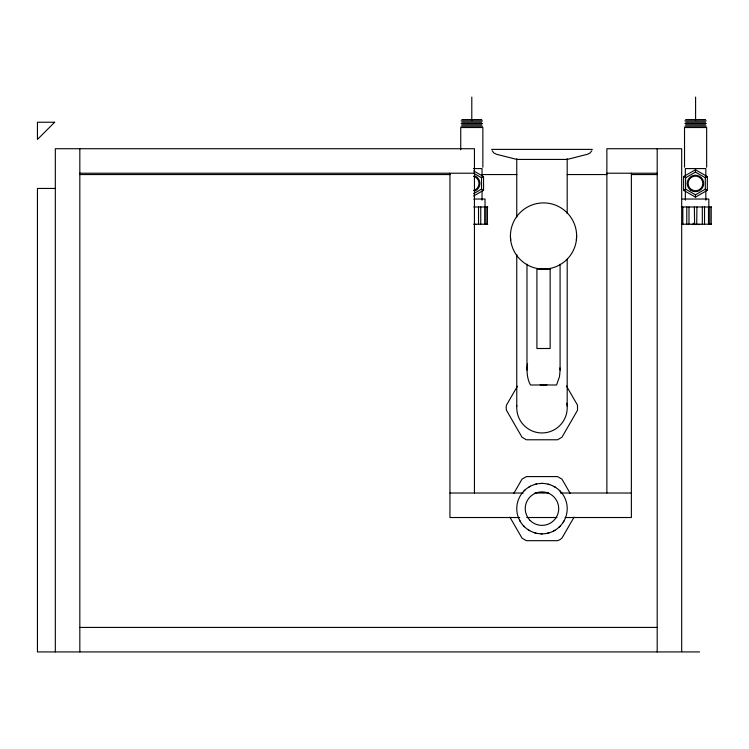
<?xml version="1.0" encoding="UTF-8"?>
<svg xmlns="http://www.w3.org/2000/svg" width="749" height="749" viewBox="0 0 749 749"><rect width="100%" height="100%" fill="white"/><g stroke="black" fill="none" stroke-linecap="round" stroke-linejoin="round"><path stroke-width="1.12" d="M576.636 236.01L576.374 240.157A33.106 33.106 0 0 1 523.514 262.375A33.106 33.106 0 0 1 530.704 205.488A33.106 33.106 0 0 1 576.374 240.157M560.083 264.2L560.083 370.09L559.522 376.513L556.591 384.986L530.461 384.986C526.968 378.526 526.547 370.821 527.539 363.658M517.4 386.222L506.455 405.181L506.118 407.728L506.455 410.274L522.016 437.229L526.425 439.775L557.546 439.775L561.947 437.229L577.507 410.274L577.507 405.181L566.413 385.96M513.748 493.46L522.016 479.135L526.425 476.589L557.546 476.589L561.947 479.135L570.214 493.46M564.044 520.855L563.201 522.278M574.052 517.166L561.947 538.128L559.915 539.692L557.546 540.675L526.425 540.675L522.016 538.128L509.91 517.166M591.813 150.736L590.072 152.974L587.544 154.257L567.208 159.425L516.754 159.425L496.428 154.257L493.891 152.974L492.149 150.736M696.71 224.475L696.935 206.986M523.832 491.119L525.021 489.968M560.13 526.154L558.951 527.305M474.257 224.204L475.933 224.475M473.64 193.682L481.523 189.132L481.523 177.756L483.536 176.595L473.649 170.884M473.649 196.004L483.536 190.293L483.536 176.595M683.603 176.595L695.465 169.742L707.337 176.595L707.337 190.293L695.465 197.146L683.603 190.293L683.603 176.595L685.616 177.756L685.616 189.132L695.465 194.815L705.315 189.132L705.315 177.756L695.465 172.073L685.616 177.756M683.603 190.293L685.616 189.132M705.315 177.756L707.337 176.595M528.981 487.019L530.423 486.213M554.981 530.255L553.539 531.06M535.02 484.388L536.621 483.985M548.942 532.876L547.341 533.288M550.15 268.423L549.335 268.582M461.843 119.587L481.757 119.587M685.635 119.587L705.549 119.587M461.094 120.907L482.506 120.907M684.886 120.907L706.298 120.907M461.843 122.237L481.757 122.237M685.635 122.237L705.549 122.237M461.094 123.557L482.506 123.557M684.886 123.557L706.298 123.557M461.843 124.886L481.757 124.886M685.635 124.886L705.549 124.886M461.094 126.207L482.506 126.207M684.886 126.207L706.298 126.207M491.616 149.388L592.347 149.388M473.434 168.581L482.038 168.581L482.038 176.773M79.825 173.216L474.445 173.216M606.868 173.216L657.191 173.216M79.825 174.545L450.318 174.545M481.879 174.545L516.941 174.545M567.199 174.545L606.933 174.545M631.482 174.545L657.191 174.545M55.323 188.448L37.45 188.448L37.45 651.93L681.684 651.93L681.684 148.723L606.868 148.723L606.868 493.02M473.789 199.037L485.034 199.037L485.034 206.986M682.358 199.037L708.826 199.037L708.826 206.986M473.714 206.986L487.758 206.986M681.375 206.986L711.55 206.986M473.714 224.204L487.758 224.204M681.375 224.204L711.55 224.204M691.599 224.475L699.725 224.475M541.536 483.414L543.184 483.442M449.952 493.02L523.214 493.02M534.842 493.02L548.802 493.02M560.43 493.02L631.37 493.02M519.722 517.522L449.952 517.522L449.952 173.216M526.706 517.522L556.938 517.522M565.083 517.522L631.37 517.522L631.37 173.216M542.426 533.859L540.778 533.831M79.825 627.428L657.191 627.428M682.348 651.93L699.566 651.93M548.081 484.163L549.663 484.612M535.881 533.11L534.299 532.661M705.315 189.132L707.337 190.293M473.64 173.206L481.523 177.756M481.523 189.132L483.536 190.293M554.204 486.569L555.618 487.421M529.758 530.704L528.345 529.852M693.63 224.475L693.265 223.155M559.503 490.483L560.645 491.672M524.469 526.781L523.317 525.601M694.604 224.475L694.379 206.986M520.368 521.632L519.563 520.19M559.896 367.946L560.083 370.09M510.425 236.01L510.687 240.157M711.204 206.986L711.204 224.204M709.762 206.986L709.762 224.204M708.488 206.986L708.488 224.204M706.653 167.261L706.653 127.527L684.53 127.527L684.53 167.261M705.83 176.773L705.83 168.581L685.354 168.581L685.354 176.773M705.83 190.817L705.83 200.18M704.537 206.986L704.537 224.204M702.328 206.986L702.328 224.204M695.596 97.07L695.596 120.317M695.465 169.742L695.465 172.073M695.465 194.815L695.465 197.146M688.996 206.986L688.996 224.204M686.777 206.986L686.777 224.204M685.354 190.817L685.354 200.18M682.835 206.986L682.835 224.204M657.191 148.723L657.191 651.93M567.199 158.676L567.199 213.587M567.199 259.145L567.199 406.014M526.978 264.2L526.978 370.09M516.763 158.676L516.763 217.088M516.763 254.473L516.763 406.014M487.412 206.986L487.412 224.204M485.97 206.986L485.97 224.204M484.687 206.986L484.687 224.204M482.852 167.261L482.852 127.527L460.738 127.527L460.738 149.734M482.038 190.817L482.038 200.18M480.746 206.986L480.746 224.204M478.527 206.986L478.527 224.204M474.445 493.02L474.445 148.723L55.323 148.723L55.323 651.93M471.795 97.07L471.795 120.317M79.825 148.723L79.825 651.93M566.806 403.243A25.223 25.223 0 0 1 543.184 432.922A25.223 25.223 0 0 1 516.847 405.63M473.574 176.343A7.359 7.359 0 0 1 473.574 190.546M474.941 175.875A8.248 8.248 0 0 1 474.716 191.107M546.012 384.583A13.239 11.02 0 0 1 541.05 384.583M546.798 384.789A10.589 8.81 0 0 1 540.254 384.789M546.723 384.574A10.327 8.585 0 0 1 540.338 384.574M54.668 122.237L37.45 139.445L37.45 122.237L54.668 122.237M550.15 269.05L536.911 269.05L536.911 348.5L550.15 348.5L550.15 269.05M524.15 526.472A25.223 25.223 0 0 0 566.347 515.162A25.223 25.223 0 0 0 535.451 484.275A25.223 25.223 0 0 0 524.15 526.472M530.142 520.471A16.74 16.74 0 0 0 558.145 512.971A16.74 16.74 0 0 0 537.651 492.468A16.74 16.74 0 0 0 530.142 520.471M691.786 189.815A7.359 7.359 0 0 0 702.824 183.449A7.359 7.359 0 0 0 691.786 177.073A7.359 7.359 0 0 0 691.786 189.815M690.353 189.909A8.248 8.248 0 0 0 703.62 184.638A8.248 8.248 0 0 0 692.422 175.781A8.248 8.248 0 0 0 690.353 189.909"/></g></svg>
